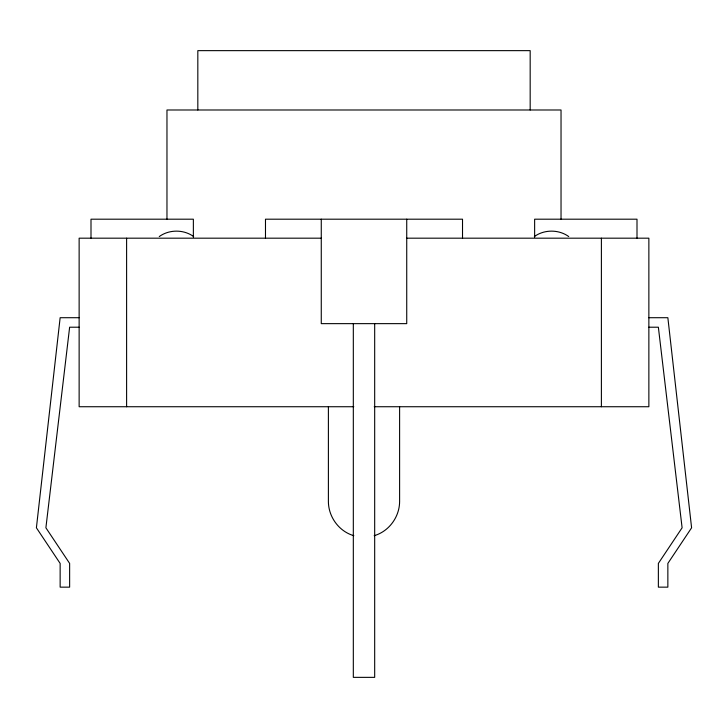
<?xml version="1.0" encoding="UTF-8"?>
<svg xmlns="http://www.w3.org/2000/svg" width="728" height="728" viewBox="0 0 728 728"><rect width="100%" height="100%" fill="white"/><g stroke="black" fill="none" stroke-linecap="round" stroke-linejoin="round"><path stroke-width="1.09" d="M159.259 236.554C169.278 229.338 183.647 229.338 193.657 236.554M534.343 236.554C544.353 229.338 558.722 229.338 568.741 236.554M374.174 535.69C388.97 531.431 399.481 516.998 399.608 501.683L399.608 406.734M321.266 238.183L79.134 238.183L79.134 406.734L353.781 406.734M406.734 238.183L648.866 238.183L648.866 406.734L374.219 406.734M79.134 317.708L60.142 317.708L36.4 527.8L60.142 563.408L60.142 587.15L69.633 587.15L69.633 563.408L45.891 527.8L69.633 327.209L79.134 327.209M648.866 317.708L667.858 317.708L691.6 527.8L667.858 563.408L667.858 587.15L658.367 587.15L658.367 563.408L682.109 527.8L658.367 327.209L648.866 327.209M353.826 535.69C339.03 531.431 328.519 516.998 328.392 501.683L328.392 406.734M637 238.183L637 219.192L534.634 219.192L534.634 237.282M601.392 238.183L601.392 406.734M561.033 219.192L561.033 109.992L166.967 109.992L166.967 219.192M530.175 109.992L530.175 50.642L197.825 50.642L197.825 109.992M462.517 238.411L462.517 219.192L265.483 219.192L265.483 238.411M406.734 219.192L406.734 323.642L321.266 323.642L321.266 219.192M374.683 323.642L374.683 677.359L353.317 677.359L353.317 323.642M193.366 237.282L193.366 219.192L91 219.192L91 238.183M126.608 238.183L126.608 406.734"/></g></svg>
